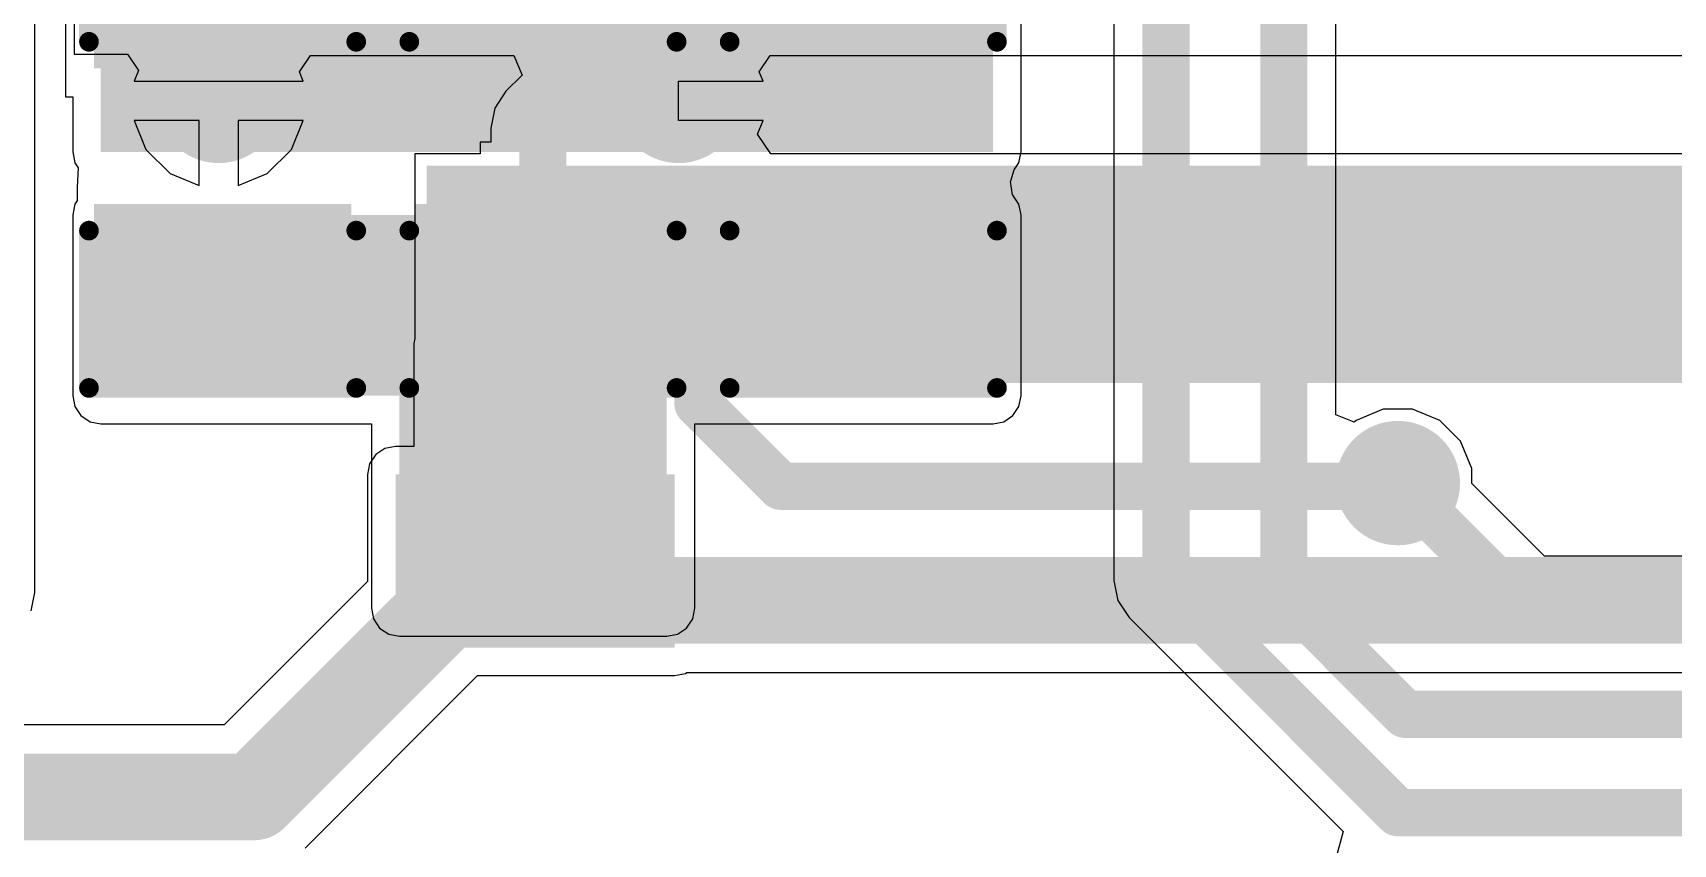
# Model space of a CAD drawing. Header units: millimetres. Extents: x -48 to 200, y -49 to 27.
# Drawn here: x 2.8247 to 3.242, y 0.445 to 0.6513 of the extents above; entities that cross this region are included whole.
import ezdxf

# ---------------------------------------------------------------- set-up
doc = ezdxf.new("R2010")
doc.units = ezdxf.units.MM
doc.header["$MEASUREMENT"] = 0
for name, color, linetype in [('BottomLayer', 5, 'Continuous'), ('BottomPaste', 16, 'Continuous'), ('BottomSolder', 6, 'Continuous'), ('TopLayer', 1, 'Continuous'), ('TopOverlay', 2, 'Continuous'), ('TopPaste', 8, 'Continuous'), ('TopSolder', 216, 'Continuous'), ('ViaHoleLayer', 16, 'Continuous')]:
    doc.layers.add(name, color=color, linetype=linetype)

# ---------------------------------------------------------------- blocks, each defined once
blk = doc.blocks.new('LQFP_100_B_37')
at = {"layer": 'BottomLayer'}
for points in [[(0.28149605, 0.0649606), (0.32874015, 0.0649606), (0.32874015, 0.0531496), (0.28149605, 0.0531496)], [(0.28149605, 0.0452756), (0.32874015, 0.0452756), (0.32874015, 0.0334646), (0.28149605, 0.0334646)], [(0.28149605, 0.0255906), (0.32874015, 0.0255906), (0.32874015, 0.0137796), (0.28149605, 0.0137796)], [(0.28149605, 0.0059055), (0.32874015, 0.0059055), (0.32874015, -0.0059055), (0.28149605, -0.0059055)], [(0.28149605, -0.0137795), (0.32874015, -0.0137795), (0.32874015, -0.0255905), (0.28149605, -0.0255905)], [(0.28149605, -0.0334646), (0.32874015, -0.0334646), (0.32874015, -0.0452756), (0.28149605, -0.0452756)], [(0.28149605, -0.0531496), (0.32874015, -0.0531496), (0.32874015, -0.0649606), (0.28149605, -0.0649606)], [(0.28149605, -0.0728346), (0.32874015, -0.0728346), (0.32874015, -0.0846456), (0.28149605, -0.0846456)], [(0.28149605, -0.0925197), (0.32874015, -0.0925197), (0.32874015, -0.1043307), (0.28149605, -0.1043307)], [(0.28149605, -0.1122047), (0.32874015, -0.1122047), (0.32874015, -0.1240157), (0.28149605, -0.1240157)], [(0.28149605, -0.1318898), (0.32874015, -0.1318898), (0.32874015, -0.1437008), (0.28149605, -0.1437008)], [(0.28149605, -0.1515748), (0.32874015, -0.1515748), (0.32874015, -0.1633858), (0.28149605, -0.1633858)], [(0.28149605, -0.1712598), (0.32874015, -0.1712598), (0.32874015, -0.1830708), (0.28149605, -0.1830708)], [(0.28149605, -0.1909448), (0.32874015, -0.1909448), (0.32874015, -0.2027558), (0.28149605, -0.2027558)], [(0.28149605, -0.2106299), (0.32874015, -0.2106299), (0.32874015, -0.2224409), (0.28149605, -0.2224409)], [(0.28149605, -0.230315), (0.32874015, -0.230315), (0.32874015, -0.242126), (0.28149605, -0.242126)]]:
    blk.add_hatch(color=5, dxfattribs=at).paths.add_polyline_path(points)
at = {"layer": 'BottomPaste'}
for points in [[(0.28149605, 0.0649606), (0.32874015, 0.0649606), (0.32874015, 0.0531496), (0.28149605, 0.0531496)], [(0.28149605, 0.0452756), (0.32874015, 0.0452756), (0.32874015, 0.0334646), (0.28149605, 0.0334646)], [(0.28149605, 0.0255906), (0.32874015, 0.0255906), (0.32874015, 0.0137796), (0.28149605, 0.0137796)], [(0.28149605, 0.0059055), (0.32874015, 0.0059055), (0.32874015, -0.0059055), (0.28149605, -0.0059055)], [(0.28149605, -0.0137795), (0.32874015, -0.0137795), (0.32874015, -0.0255905), (0.28149605, -0.0255905)], [(0.28149605, -0.0334646), (0.32874015, -0.0334646), (0.32874015, -0.0452756), (0.28149605, -0.0452756)], [(0.28149605, -0.0531496), (0.32874015, -0.0531496), (0.32874015, -0.0649606), (0.28149605, -0.0649606)], [(0.28149605, -0.0728346), (0.32874015, -0.0728346), (0.32874015, -0.0846456), (0.28149605, -0.0846456)], [(0.28149605, -0.0925197), (0.32874015, -0.0925197), (0.32874015, -0.1043307), (0.28149605, -0.1043307)], [(0.28149605, -0.1122047), (0.32874015, -0.1122047), (0.32874015, -0.1240157), (0.28149605, -0.1240157)], [(0.28149605, -0.1318898), (0.32874015, -0.1318898), (0.32874015, -0.1437008), (0.28149605, -0.1437008)], [(0.28149605, -0.1515748), (0.32874015, -0.1515748), (0.32874015, -0.1633858), (0.28149605, -0.1633858)], [(0.28149605, -0.1712598), (0.32874015, -0.1712598), (0.32874015, -0.1830708), (0.28149605, -0.1830708)], [(0.28149605, -0.1909448), (0.32874015, -0.1909448), (0.32874015, -0.2027558), (0.28149605, -0.2027558)], [(0.28149605, -0.2106299), (0.32874015, -0.2106299), (0.32874015, -0.2224409), (0.28149605, -0.2224409)], [(0.28149605, -0.230315), (0.32874015, -0.230315), (0.32874015, -0.242126), (0.28149605, -0.242126)]]:
    blk.add_hatch(color=16, dxfattribs=at).paths.add_polyline_path(points)
at = {"layer": 'BottomSolder'}
for points in [[(0.27749605, 0.0886457), (0.33274015, 0.0886457), (0.33274015, 0.0688347), (0.27749605, 0.0688347)], [(0.27749605, 0.0689606), (0.33274015, 0.0689606), (0.33274015, 0.0491496), (0.27749605, 0.0491496)], [(0.27749605, 0.0492756), (0.33274015, 0.0492756), (0.33274015, 0.0294646), (0.27749605, 0.0294646)], [(0.27749605, 0.0295906), (0.33274015, 0.0295906), (0.33274015, 0.0097796), (0.27749605, 0.0097796)], [(0.27749605, 0.0099055), (0.33274015, 0.0099055), (0.33274015, -0.0099055), (0.27749605, -0.0099055)], [(0.27749605, -0.0097795), (0.33274015, -0.0097795), (0.33274015, -0.0295905), (0.27749605, -0.0295905)], [(0.27749605, -0.0294646), (0.33274015, -0.0294646), (0.33274015, -0.0492756), (0.27749605, -0.0492756)], [(0.27749605, -0.0491496), (0.33274015, -0.0491496), (0.33274015, -0.0689606), (0.27749605, -0.0689606)], [(0.27749605, -0.0688346), (0.33274015, -0.0688346), (0.33274015, -0.0886456), (0.27749605, -0.0886456)], [(0.27749605, -0.0885197), (0.33274015, -0.0885197), (0.33274015, -0.1083307), (0.27749605, -0.1083307)], [(0.27749605, -0.1082047), (0.33274015, -0.1082047), (0.33274015, -0.1280157), (0.27749605, -0.1280157)], [(0.27749605, -0.1278898), (0.33274015, -0.1278898), (0.33274015, -0.1477008), (0.27749605, -0.1477008)], [(0.27749605, -0.1475748), (0.33274015, -0.1475748), (0.33274015, -0.1673858), (0.27749605, -0.1673858)], [(0.27749605, -0.1672598), (0.33274015, -0.1672598), (0.33274015, -0.1870708), (0.27749605, -0.1870708)], [(0.27749605, -0.1869448), (0.33274015, -0.1869448), (0.33274015, -0.2067558), (0.27749605, -0.2067558)], [(0.27749605, -0.2066299), (0.33274015, -0.2066299), (0.33274015, -0.2264409), (0.27749605, -0.2264409)], [(0.27749605, -0.226315), (0.33274015, -0.226315), (0.33274015, -0.246126), (0.27749605, -0.246126)], [(0.246126, -0.27749605), (0.246126, -0.33274015), (0.226315, -0.33274015), (0.226315, -0.27749605)]]:
    blk.add_hatch(color=6, dxfattribs=at).paths.add_polyline_path(points)
blk = doc.blocks.new('CAP_0805_63')
at = {"layer": 'TopLayer'}
for points in [[(-0.06, 0.03), (-0.02, 0.03), (-0.02, -0.03), (-0.06, -0.03)], [(0.02, 0.03), (0.06, 0.03), (0.06, -0.03), (0.02, -0.03)]]:
    blk.add_hatch(color=1, dxfattribs=at).paths.add_polyline_path(points)
at = {"layer": 'TopPaste'}
for points in [[(-0.06, 0.03), (-0.02, 0.03), (-0.02, -0.03), (-0.06, -0.03)], [(0.02, 0.03), (0.06, 0.03), (0.06, -0.03), (0.02, -0.03)]]:
    blk.add_hatch(color=8, dxfattribs=at).paths.add_polyline_path(points)
at = {"layer": 'TopSolder'}
for points in [[(-0.0627559, 0.0327559), (-0.0172441, 0.0327559), (-0.0172441, -0.0327559), (-0.0627559, -0.0327559)], [(0.0172441, 0.0327559), (0.0627559, 0.0327559), (0.0627559, -0.0327559), (0.0172441, -0.0327559)]]:
    blk.add_hatch(color=216, dxfattribs=at).paths.add_polyline_path(points)
at = {"layer": 'TopOverlay', "const_width": 0.005}
for points in [[(-0.024, 0.034), (-0.064, 0.034)], [(-0.064, -0.034), (-0.064, 0.034)], [(0.064, 0.034), (0.024, 0.034)], [(0.064, -0.034), (0.064, 0.034)], [(-0.024, -0.034), (-0.064, -0.034)], [(0.064, -0.034), (0.024, -0.034)]]:
    blk.add_lwpolyline(points, dxfattribs=at)
at = {"layer": 'TopOverlay', "const_width": 0.0025}
for points in [[(-0.06525, 0.034, 1), (-0.06275, 0.034, 1)], [(-0.06525, 0.034, 1), (-0.06275, 0.034, 1)], [(-0.02525, 0.034, 1), (-0.02275, 0.034, 1)], [(0.02275, 0.034, 1), (0.02525, 0.034, 1)], [(0.06275, 0.034, 1), (0.06525, 0.034, 1)], [(0.06275, 0.034, 1), (0.06525, 0.034, 1)], [(-0.06525, -0.034, 1), (-0.06275, -0.034, 1)], [(-0.06525, -0.034, 1), (-0.06275, -0.034, 1)], [(-0.02525, -0.034, 1), (-0.02275, -0.034, 1)], [(0.02275, -0.034, 1), (0.02525, -0.034, 1)], [(0.06275, -0.034, 1), (0.06525, -0.034, 1)], [(0.06275, -0.034, 1), (0.06525, -0.034, 1)]]:
    blk.add_lwpolyline(points, format="xyb", close=True, dxfattribs=at)
blk = doc.blocks.new('CAP_0805_66')
at = {"layer": 'TopLayer'}
for points in [[(-0.06, 0.03), (-0.02, 0.03), (-0.02, -0.03), (-0.06, -0.03)], [(0.02, 0.03), (0.06, 0.03), (0.06, -0.03), (0.02, -0.03)]]:
    blk.add_hatch(color=1, dxfattribs=at).paths.add_polyline_path(points)
at = {"layer": 'TopPaste'}
for points in [[(-0.06, 0.03), (-0.02, 0.03), (-0.02, -0.03), (-0.06, -0.03)], [(0.02, 0.03), (0.06, 0.03), (0.06, -0.03), (0.02, -0.03)]]:
    blk.add_hatch(color=8, dxfattribs=at).paths.add_polyline_path(points)
at = {"layer": 'TopSolder'}
for points in [[(-0.0627559, 0.0327559), (-0.0172441, 0.0327559), (-0.0172441, -0.0327559), (-0.0627559, -0.0327559)], [(0.0172441, 0.0327559), (0.0627559, 0.0327559), (0.0627559, -0.0327559), (0.0172441, -0.0327559)]]:
    blk.add_hatch(color=216, dxfattribs=at).paths.add_polyline_path(points)
at = {"layer": 'TopOverlay', "const_width": 0.005}
for points in [[(-0.064, -0.034), (-0.064, 0.034)], [(-0.024, 0.034), (-0.064, 0.034)], [(0.064, 0.034), (0.024, 0.034)], [(0.064, -0.034), (0.064, 0.034)], [(-0.024, -0.034), (-0.064, -0.034)], [(0.064, -0.034), (0.024, -0.034)]]:
    blk.add_lwpolyline(points, dxfattribs=at)
at = {"layer": 'TopOverlay', "const_width": 0.0025}
for points in [[(-0.06525, 0.034, 1), (-0.06275, 0.034, 1)], [(-0.06525, 0.034, 1), (-0.06275, 0.034, 1)], [(-0.02525, 0.034, 1), (-0.02275, 0.034, 1)], [(0.02275, 0.034, 1), (0.02525, 0.034, 1)], [(0.06275, 0.034, 1), (0.06525, 0.034, 1)], [(0.06275, 0.034, 1), (0.06525, 0.034, 1)], [(-0.06525, -0.034, 1), (-0.06275, -0.034, 1)], [(-0.06525, -0.034, 1), (-0.06275, -0.034, 1)], [(-0.02525, -0.034, 1), (-0.02275, -0.034, 1)], [(0.02275, -0.034, 1), (0.02525, -0.034, 1)], [(0.06275, -0.034, 1), (0.06525, -0.034, 1)], [(0.06275, -0.034, 1), (0.06525, -0.034, 1)]]:
    blk.add_lwpolyline(points, format="xyb", close=True, dxfattribs=at)
blk = doc.blocks.new('CAP_0805_69')
at = {"layer": 'TopLayer'}
for points in [[(-0.06, 0.03), (-0.02, 0.03), (-0.02, -0.03), (-0.06, -0.03)], [(0.02, 0.03), (0.06, 0.03), (0.06, -0.03), (0.02, -0.03)]]:
    blk.add_hatch(color=1, dxfattribs=at).paths.add_polyline_path(points)
at = {"layer": 'TopPaste'}
for points in [[(-0.06, 0.03), (-0.02, 0.03), (-0.02, -0.03), (-0.06, -0.03)], [(0.02, 0.03), (0.06, 0.03), (0.06, -0.03), (0.02, -0.03)]]:
    blk.add_hatch(color=8, dxfattribs=at).paths.add_polyline_path(points)
at = {"layer": 'TopSolder'}
for points in [[(-0.0627559, 0.0327559), (-0.0172441, 0.0327559), (-0.0172441, -0.0327559), (-0.0627559, -0.0327559)], [(0.0172441, 0.0327559), (0.0627559, 0.0327559), (0.0627559, -0.0327559), (0.0172441, -0.0327559)]]:
    blk.add_hatch(color=216, dxfattribs=at).paths.add_polyline_path(points)
at = {"layer": 'TopOverlay', "const_width": 0.005}
for points in [[(-0.024, 0.034), (-0.064, 0.034)], [(-0.064, -0.034), (-0.064, 0.034)], [(0.064, 0.034), (0.024, 0.034)], [(0.064, -0.034), (0.064, 0.034)], [(-0.024, -0.034), (-0.064, -0.034)], [(0.064, -0.034), (0.024, -0.034)]]:
    blk.add_lwpolyline(points, dxfattribs=at)
at = {"layer": 'TopOverlay', "const_width": 0.0025}
for points in [[(-0.06525, 0.034, 1), (-0.06275, 0.034, 1)], [(-0.06525, 0.034, 1), (-0.06275, 0.034, 1)], [(-0.02525, 0.034, 1), (-0.02275, 0.034, 1)], [(0.02275, 0.034, 1), (0.02525, 0.034, 1)], [(0.06275, 0.034, 1), (0.06525, 0.034, 1)], [(0.06275, 0.034, 1), (0.06525, 0.034, 1)], [(-0.06525, -0.034, 1), (-0.06275, -0.034, 1)], [(-0.06525, -0.034, 1), (-0.06275, -0.034, 1)], [(-0.02525, -0.034, 1), (-0.02275, -0.034, 1)], [(0.02275, -0.034, 1), (0.02525, -0.034, 1)], [(0.06275, -0.034, 1), (0.06525, -0.034, 1)], [(0.06275, -0.034, 1), (0.06525, -0.034, 1)]]:
    blk.add_lwpolyline(points, format="xyb", close=True, dxfattribs=at)

msp = doc.modelspace()

# ---------------------------------------------------------------- hatches: boundary and pattern name
at = {"layer": 'BottomLayer'}
h = msp.add_hatch(color=5, dxfattribs=at)
edge = h.paths.add_edge_path()
edge.add_arc((2.872, 0.6339685), 0.011811, 0, 360)
h = msp.add_hatch(color=5, dxfattribs=at)
edge = h.paths.add_edge_path()
edge.add_arc((2.989, 0.6339685), 0.011811, 0, 360)
h = msp.add_hatch(color=5, dxfattribs=at)
edge = h.paths.add_edge_path()
edge.add_arc((3.172, 0.536811), 0.011811, 0, 360)
msp.add_hatch(color=5, dxfattribs=at).paths.add_polyline_path([(2.917, 0.495), (2.988, 0.495), (2.988, 0.539), (2.917, 0.539)])
h = msp.add_hatch(color=5, dxfattribs=at)
edge = h.paths.add_edge_path()
edge.add_arc((2.935, 0.523), 0.011811, 0, 360)
at = {"layer": 'BottomSolder'}
h = msp.add_hatch(color=6, dxfattribs=at)
edge = h.paths.add_edge_path()
edge.add_arc((2.872, 0.6339685), 0.015811, 0, 360)
h = msp.add_hatch(color=6, dxfattribs=at)
edge = h.paths.add_edge_path()
edge.add_arc((2.989, 0.6339685), 0.015811, 0, 360)
h = msp.add_hatch(color=6, dxfattribs=at)
edge = h.paths.add_edge_path()
edge.add_arc((3.172, 0.536811), 0.015811, 0, 360)
h = msp.add_hatch(color=6, dxfattribs=at)
edge = h.paths.add_edge_path()
edge.add_arc((2.935, 0.523), 0.015811, 0, 360)
at = {"layer": 'TopLayer'}
for points in [[(2.842, 0.621), (3.069, 0.621), (3.069, 0.686), (2.842, 0.686)], [(2.842, 0.559), (3.069, 0.559), (3.069, 0.605), (2.842, 0.605)], [(2.918, 0.505), (2.986, 0.505), (2.986, 0.565), (2.918, 0.565)]]:
    msp.add_hatch(color=1, dxfattribs=at).paths.add_polyline_path(points)
h = msp.add_hatch(color=1, dxfattribs=at)
edge = h.paths.add_edge_path()
edge.add_arc((2.872, 0.6339685), 0.011811, 0, 360)
h = msp.add_hatch(color=1, dxfattribs=at)
edge = h.paths.add_edge_path()
edge.add_arc((2.989, 0.6339685), 0.011811, 0, 360)
h = msp.add_hatch(color=1, dxfattribs=at)
edge = h.paths.add_edge_path()
edge.add_arc((3.172, 0.536811), 0.011811, 0, 360)
h = msp.add_hatch(color=1, dxfattribs=at)
edge = h.paths.add_edge_path()
edge.add_arc((2.935, 0.523), 0.011811, 0, 360)
at = {"layer": 'TopSolder'}
h = msp.add_hatch(color=216, dxfattribs=at)
edge = h.paths.add_edge_path()
edge.add_arc((2.872, 0.6339685), 0.015811, 0, 360)
h = msp.add_hatch(color=216, dxfattribs=at)
edge = h.paths.add_edge_path()
edge.add_arc((2.989, 0.6339685), 0.015811, 0, 360)
h = msp.add_hatch(color=216, dxfattribs=at)
edge = h.paths.add_edge_path()
edge.add_arc((3.172, 0.536811), 0.015811, 0, 360)
h = msp.add_hatch(color=216, dxfattribs=at)
edge = h.paths.add_edge_path()
edge.add_arc((2.935, 0.523), 0.015811, 0, 360)
at = {"layer": 'ViaHoleLayer'}
h = msp.add_hatch(color=16, dxfattribs=at)
edge = h.paths.add_edge_path()
edge.add_arc((2.872, 0.6339685), 0.0059055, 0, 360)
h = msp.add_hatch(color=16, dxfattribs=at)
edge = h.paths.add_edge_path()
edge.add_arc((2.989, 0.6339685), 0.0059055, 0, 360)
h = msp.add_hatch(color=16, dxfattribs=at)
edge = h.paths.add_edge_path()
edge.add_arc((3.172, 0.536811), 0.0059055, 0, 360)
h = msp.add_hatch(color=16, dxfattribs=at)
edge = h.paths.add_edge_path()
edge.add_arc((2.935, 0.523), 0.0059055, 0, 360)

# ---------------------------------------------------------------- linework, layer by layer
at = {"layer": 'BottomLayer'}
for p, q in [((2.8252351, 0.509), (2.8252351, 0.9789321)), ((2.8352599, 0.6852441), (2.8352599, 0.645874)), ((2.8352599, 0.645874), (2.8488234, 0.645874)), ((2.8488234, 0.645874), (2.8516013, 0.6417166)), ((2.8925433, 0.6413674), (2.8953212, 0.6455248)), ((2.8953212, 0.6455248), (2.947124, 0.6455248)), ((2.947124, 0.6455248), (2.9491951, 0.6405248)), ((3.0095433, 0.6413674), (3.0123212, 0.6455248)), ((3.0123212, 0.6455248), (3.2557795, 0.6455248)), ((2.8516013, 0.6417166), (2.850463, 0.6389685)), ((2.850463, 0.6389685), (2.893537, 0.6389685)), ((2.893537, 0.6389685), (2.8925433, 0.6413674)), ((2.9491951, 0.6405248), (2.9450921, 0.6364218)), ((2.989, 0.6289685), (2.989, 0.6389685)), ((2.989, 0.6389685), (3.010537, 0.6389685)), ((3.010537, 0.6389685), (3.0095433, 0.6413674)), ((2.9450921, 0.6364218), (2.9422189, 0.6321217)), ((2.9422189, 0.6321217), (2.9412099, 0.6270493)), ((2.867, 0.6289685), (2.850463, 0.6289685)), ((2.850463, 0.6289685), (2.8535095, 0.6216136)), ((2.867, 0.6124315), (2.867, 0.6289685)), ((2.893537, 0.6289685), (2.877, 0.6289685)), ((2.877, 0.6289685), (2.877, 0.6124315)), ((2.8904905, 0.6216136), (2.893537, 0.6289685)), ((2.9412099, 0.6270493), (2.9412099, 0.6235039)), ((3.010537, 0.6289685), (2.989, 0.6289685)), ((3.0091019, 0.625504), (3.010537, 0.6289685)), ((2.9412099, 0.6235039), (2.9385591, 0.6235039)), ((2.9385591, 0.6235039), (2.9385591, 0.6205039)), ((3.0124429, 0.6205039), (3.0091019, 0.625504)), ((2.8535095, 0.6216136), (2.8596451, 0.615478)), ((2.8843549, 0.615478), (2.8904905, 0.6216136)), ((2.9385591, 0.6205039), (2.921874, 0.6205039)), ((2.921874, 0.6205039), (2.921874, 0.5735402)), ((3.420126, 0.6205039), (3.0124429, 0.6205039)), ((2.8596451, 0.615478), (2.867, 0.6124315)), ((2.877, 0.6124315), (2.8843549, 0.615478)), ((2.921874, 0.5735402), (2.9216193, 0.5722598)), ((2.9216193, 0.5722598), (2.9216193, 0.5461371)), ((2.9119533, 0.5440467), (2.9104062, 0.5417312)), ((2.9142688, 0.5455938), (2.9119533, 0.5440467)), ((2.917, 0.5461371), (2.9142688, 0.5455938)), ((2.9216193, 0.5461371), (2.917, 0.5461371)), ((2.9104062, 0.5417312), (2.9098629, 0.539)), ((2.9098629, 0.539), (2.9098629, 0.5118174)), ((2.9098629, 0.5118174), (2.8733982, 0.4753526)), ((2.8243038, 0.5043178), (2.8252351, 0.509)), ((2.988, 0.4878629), (2.9907312, 0.4884062)), ((2.9907312, 0.4884062), (2.9910922, 0.4886474)), ((2.9910922, 0.4886474), (3.379, 0.4886474)), ((2.8939772, 0.4440228), (2.9378174, 0.4878629)), ((2.9378174, 0.4878629), (2.988, 0.4878629)), ((2.8733982, 0.4753526), (2.8037267, 0.4753526))]:
    msp.add_line(p, q, dxfattribs=at)
for points, const_width in [([(2.9544646, 0.6270493), (2.9614941, 0.6340788)], 0.012), ([(2.9614941, 0.6340788), (2.9888897, 0.6340788)], 0.012), ([(2.9888897, 0.6340788), (2.989, 0.6339685)], 0.012), ([(2.989, 0.6339685), (2.994, 0.6339685)], 0.012), ([(2.9544646, 0.5898819), (2.9544646, 0.6270493)], 0.012), ([(2.9740748, 0.589807), (2.9741497, 0.5898819)], 0.012), ([(2.9938347, 0.5898819), (2.9939292, 0.5897874)], 0.012), ([(2.9939292, 0.5570709), (2.9939292, 0.5897874)], 0.012), ([(2.9740748, 0.5150748), (2.9740748, 0.581807)], 0.012), ([(2.934874, 0.5230748), (2.934874, 0.5722598)], 0.012), ([(2.9939292, 0.5570709), (3.0150001, 0.536)], 0.012), ([(3.171189, 0.536), (3.172, 0.536811)], 0.012), ([(3.0150001, 0.536), (3.171189, 0.536)], 0.012), ([(2.935, 0.511), (2.935, 0.523)], 0.022), ([(2.935, 0.523), (2.951, 0.507)], 0.022), ([(2.928, 0.505), (2.934, 0.511)], 0.022), ([(2.934, 0.511), (2.935, 0.511)], 0.022), ([(2.9740748, 0.507), (3.379, 0.507)], 0.022), ([(2.881, 0.457), (2.928, 0.504)], 0.022), ([(2.928, 0.504), (2.928, 0.505)], 0.022), ([(2.497, 0.457), (2.881, 0.457)], 0.022)]:
    msp.add_lwpolyline(points, dxfattribs=dict(at, const_width=const_width))
for points, const_width in [([(2.9584941, 0.6340788, 1), (2.9644941, 0.6340788, 1)], 0.006), ([(2.9584941, 0.6340788, 1), (2.9644941, 0.6340788, 1)], 0.006), ([(2.9858897, 0.6340788, 1), (2.9918897, 0.6340788, 1)], 0.006), ([(2.9858897, 0.6340788, 1), (2.9918897, 0.6340788, 1)], 0.006), ([(2.986, 0.6339685, 1), (2.992, 0.6339685, 1)], 0.006), ([(2.986, 0.6339685, 1), (2.992, 0.6339685, 1)], 0.006), ([(2.991, 0.6339685, 1), (2.997, 0.6339685, 1)], 0.006), ([(2.9514646, 0.6270493, 1), (2.9574646, 0.6270493, 1)], 0.006), ([(2.9514646, 0.6270493, 1), (2.9574646, 0.6270493, 1)], 0.006), ([(2.9514646, 0.5898819, 1), (2.9574646, 0.5898819, 1)], 0.006), ([(2.9710748, 0.589807, 1), (2.9770748, 0.589807, 1)], 0.006), ([(2.9711497, 0.5898819, 1), (2.9771497, 0.5898819, 1)], 0.006), ([(2.9908347, 0.5898819, 1), (2.9968347, 0.5898819, 1)], 0.006), ([(2.9909292, 0.5897874, 1), (2.9969292, 0.5897874, 1)], 0.006), ([(2.9909292, 0.5897874, 1), (2.9969292, 0.5897874, 1)], 0.006), ([(2.9710748, 0.581807, 1), (2.9770748, 0.581807, 1)], 0.006), ([(2.931874, 0.5722598, 1), (2.937874, 0.5722598, 1)], 0.006), ([(2.9909292, 0.5570709, 1), (2.9969292, 0.5570709, 1)], 0.006), ([(2.9909292, 0.5570709, 1), (2.9969292, 0.5570709, 1)], 0.006), ([(3.169, 0.536811, 1), (3.175, 0.536811, 1)], 0.006), ([(3.0120001, 0.536, 1), (3.0180001, 0.536, 1)], 0.006), ([(3.0120001, 0.536, 1), (3.0180001, 0.536, 1)], 0.006), ([(3.168189, 0.536, 1), (3.174189, 0.536, 1)], 0.006), ([(3.168189, 0.536, 1), (3.174189, 0.536, 1)], 0.006), ([(2.9295, 0.523, 1), (2.9405, 0.523, 1)], 0.011), ([(2.9295, 0.523, 1), (2.9405, 0.523, 1)], 0.011), ([(2.931874, 0.5230748, 1), (2.937874, 0.5230748, 1)], 0.006), ([(2.9285, 0.511, 1), (2.9395, 0.511, 1)], 0.011), ([(2.9285, 0.511, 1), (2.9395, 0.511, 1)], 0.011), ([(2.9295, 0.511, 1), (2.9405, 0.511, 1)], 0.011), ([(2.9295, 0.511, 1), (2.9405, 0.511, 1)], 0.011), ([(2.9455, 0.507, 1), (2.9565, 0.507, 1)], 0.011), ([(2.9685748, 0.507, 1), (2.9795748, 0.507, 1)], 0.011), ([(2.9710748, 0.5150748, 1), (2.9770748, 0.5150748, 1)], 0.006), ([(2.9225, 0.505, 1), (2.9335, 0.505, 1)], 0.011), ([(2.9225, 0.505, 1), (2.9335, 0.505, 1)], 0.011), ([(2.9225, 0.504, 1), (2.9335, 0.504, 1)], 0.011), ([(2.9225, 0.504, 1), (2.9335, 0.504, 1)], 0.011), ([(2.8755, 0.457, 1), (2.8865, 0.457, 1)], 0.011), ([(2.8755, 0.457, 1), (2.8865, 0.457, 1)], 0.011)]:
    msp.add_lwpolyline(points, format="xyb", close=True, dxfattribs=dict(at, const_width=const_width))
at = {"layer": 'TopLayer'}
for p, q in [((3.0761371, 0.621), (3.0761371, 0.686)), ((3.1562547, 0.5542014), (3.1562547, 0.6876519)), ((3.0997453, 0.6702424), (3.0997453, 0.512042)), ((2.833, 0.66), (2.833, 0.635)), ((2.833, 0.635), (2.8348629, 0.635)), ((2.8348629, 0.635), (2.8348629, 0.621)), ((2.8348629, 0.621), (2.8354062, 0.6182688)), ((2.8354062, 0.6182688), (2.8362539, 0.617)), ((3.0743676, 0.6164336), (3.0755938, 0.6182688)), ((3.0755938, 0.6182688), (3.0761371, 0.621)), ((2.8362539, 0.617), (2.8359999, 0.612)), ((3.0734796, 0.6135144), (3.0735174, 0.6136772)), ((3.0739197, 0.6101316), (3.0734796, 0.6135144)), ((3.0735174, 0.6136772), (3.0743676, 0.6164336)), ((2.8359999, 0.612), (2.836, 0.6105768)), ((2.836, 0.6105768), (2.836, 0.6086199)), ((3.0740467, 0.6100467), (3.0739197, 0.6101316)), ((3.0755938, 0.6077312), (3.0740467, 0.6100467)), ((2.8354062, 0.6077312), (2.8348629, 0.605)), ((2.836, 0.6086199), (2.8354062, 0.6077312)), ((3.0761371, 0.605), (3.0755938, 0.6077312)), ((2.8348629, 0.605), (2.8348629, 0.559)), ((3.0761371, 0.559), (3.0761371, 0.605)), ((2.8348629, 0.559), (2.8354062, 0.5562688)), ((2.8354062, 0.5562688), (2.8369533, 0.5539533)), ((3.0740467, 0.5539533), (3.0755938, 0.5562688)), ((3.0755938, 0.5562688), (3.0761371, 0.559)), ((3.1682583, 0.555622), (3.1613444, 0.5527582)), ((3.1757417, 0.555622), (3.1682583, 0.555622)), ((3.1826556, 0.5527582), (3.1757417, 0.555622)), ((2.8369533, 0.5539533), (2.8392688, 0.5524062)), ((2.8392688, 0.5524062), (2.842, 0.5518629)), ((2.842, 0.5518629), (2.9108629, 0.5518629)), ((2.9108629, 0.5518629), (2.9108629, 0.505)), ((2.9931371, 0.505), (2.9931371, 0.5518629)), ((2.9931371, 0.5518629), (3.069, 0.5518629)), ((3.069, 0.5518629), (3.0717312, 0.5524062)), ((3.0717312, 0.5524062), (3.0740467, 0.5539533)), ((3.1608741, 0.5522879), (3.1562547, 0.5542014)), ((3.1613444, 0.5527582), (3.1608741, 0.5522879)), ((3.1879472, 0.5474666), (3.1826556, 0.5527582)), ((3.190811, 0.5405527), (3.1879472, 0.5474666)), ((3.190811, 0.536745), (3.190811, 0.5405527)), ((3.2093013, 0.5182547), (3.190811, 0.536745)), ((3.2542512, 0.5182547), (3.2093013, 0.5182547)), ((3.0997453, 0.512042), (3.1007543, 0.5069696)), ((2.9108629, 0.505), (2.9114062, 0.5022688)), ((2.9925938, 0.5022688), (2.9931371, 0.505)), ((3.1007543, 0.5069696), (3.1036275, 0.5026695)), ((2.9114062, 0.5022688), (2.9129533, 0.4999533)), ((2.9910467, 0.4999533), (2.9925938, 0.5022688)), ((3.1036275, 0.5026695), (3.1580586, 0.4482384)), ((2.9129533, 0.4999533), (2.9152688, 0.4984062)), ((2.9152688, 0.4984062), (2.918, 0.4978629)), ((2.918, 0.4978629), (2.986, 0.4978629)), ((2.986, 0.4978629), (2.9887312, 0.4984062)), ((2.9887312, 0.4984062), (2.9910467, 0.4999533)), ((3.1580586, 0.4482384), (3.1565643, 0.4426616))]:
    msp.add_line(p, q, dxfattribs=at)
at = {"layer": 'TopLayer', "const_width": 0.012}
for points in [[(3.143, 0.508912), (3.143, 0.701)], [(3.113, 0.512042), (3.113, 0.6835905)], [(3.172811, 0.536), (3.203811, 0.505)], [(3.113, 0.512042), (3.172042, 0.453)], [(3.143, 0.508912), (3.173912, 0.478)], [(3.203811, 0.505), (3.671, 0.505)], [(3.173912, 0.478), (3.68, 0.478)], [(3.172042, 0.453), (3.6925692, 0.453)]]:
    msp.add_lwpolyline(points, dxfattribs=at)
at = {"layer": 'TopLayer', "const_width": 0.006}
for points in [[(3.169811, 0.536, 1), (3.175811, 0.536, 1)], [(3.11, 0.512042, 1), (3.116, 0.512042, 1)], [(3.11, 0.512042, 1), (3.116, 0.512042, 1)], [(3.14, 0.508912, 1), (3.146, 0.508912, 1)], [(3.14, 0.508912, 1), (3.146, 0.508912, 1)], [(3.200811, 0.505, 1), (3.206811, 0.505, 1)], [(3.200811, 0.505, 1), (3.206811, 0.505, 1)], [(3.170912, 0.478, 1), (3.176912, 0.478, 1)], [(3.170912, 0.478, 1), (3.176912, 0.478, 1)], [(3.169042, 0.453, 1), (3.175042, 0.453, 1)], [(3.169042, 0.453, 1), (3.175042, 0.453, 1)]]:
    msp.add_lwpolyline(points, format="xyb", close=True, dxfattribs=at)

# ---------------------------------------------------------------- block references
at = {"rotation": 270}
for name, p in [('LQFP_100_B_37', (3.171, 0.895)), ('CAP_0805_66', (2.873, 0.625)), ('CAP_0805_63', (2.9545, 0.625)), ('CAP_0805_69', (3.036, 0.625))]:
    msp.add_blockref(name, p, dxfattribs=at)

doc.saveas('drawing.dxf')
